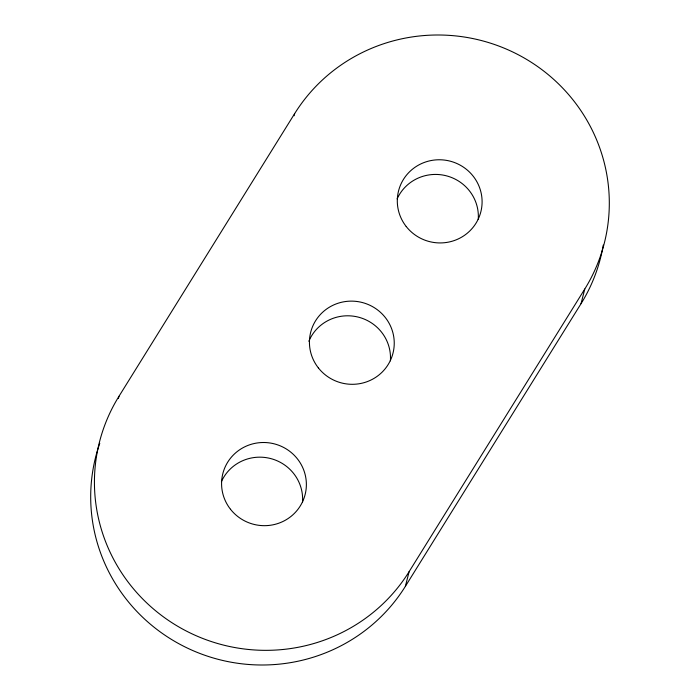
<?xml version="1.0" encoding="UTF-8"?>
<svg xmlns="http://www.w3.org/2000/svg" width="700" height="700" viewBox="0 0 700 700"><rect width="100%" height="100%" fill="white"/><g stroke="black" fill="none" stroke-linecap="round" stroke-linejoin="round"><path stroke-width="1.05" d="M118.431 398.405L118.965 396.314L294.621 113.671A169.829 166.119 14.3 0 1 527.564 59.981A169.829 166.119 14.3 0 1 584.78 289.021L581.035 303.686L405.379 586.329A169.829 166.119 14.3 0 1 188.589 648.646A169.829 166.119 14.3 0 1 99.767 443.31M294.088 115.771L294.621 113.671M405.379 586.329L409.115 571.664L584.78 289.021M409.115 571.664A169.829 166.119 14.3 0 1 176.181 625.363A169.829 166.119 14.3 0 1 118.965 396.314M397.136 198.896A42.455 41.528 14.3 0 1 446.18 175.761A42.455 41.528 14.3 0 1 478.249 219.494M603.269 245.061A169.829 166.119 14.3 0 1 581.035 303.686M221.41 481.635A42.455 41.528 14.3 0 1 270.463 458.5A42.455 41.528 14.3 0 1 302.523 502.241M308.84 341.259A42.455 41.528 14.3 0 1 357.779 316.995A42.455 41.528 14.3 0 1 390.39 360.868M406.192 226.485A42.455 41.528 14.3 0 0 478.957 217.464A42.455 41.528 14.3 0 0 433.947 160.09A42.455 41.528 14.3 0 0 406.192 226.485M318.334 367.859A42.455 41.528 14.3 0 0 391.099 358.838A42.455 41.528 14.3 0 0 346.08 301.455A42.455 41.528 14.3 0 0 318.334 367.859M230.475 509.233A42.455 41.528 14.3 0 0 303.231 500.211A42.455 41.528 14.3 0 0 258.221 442.829A42.455 41.528 14.3 0 0 230.475 509.233"/></g></svg>
